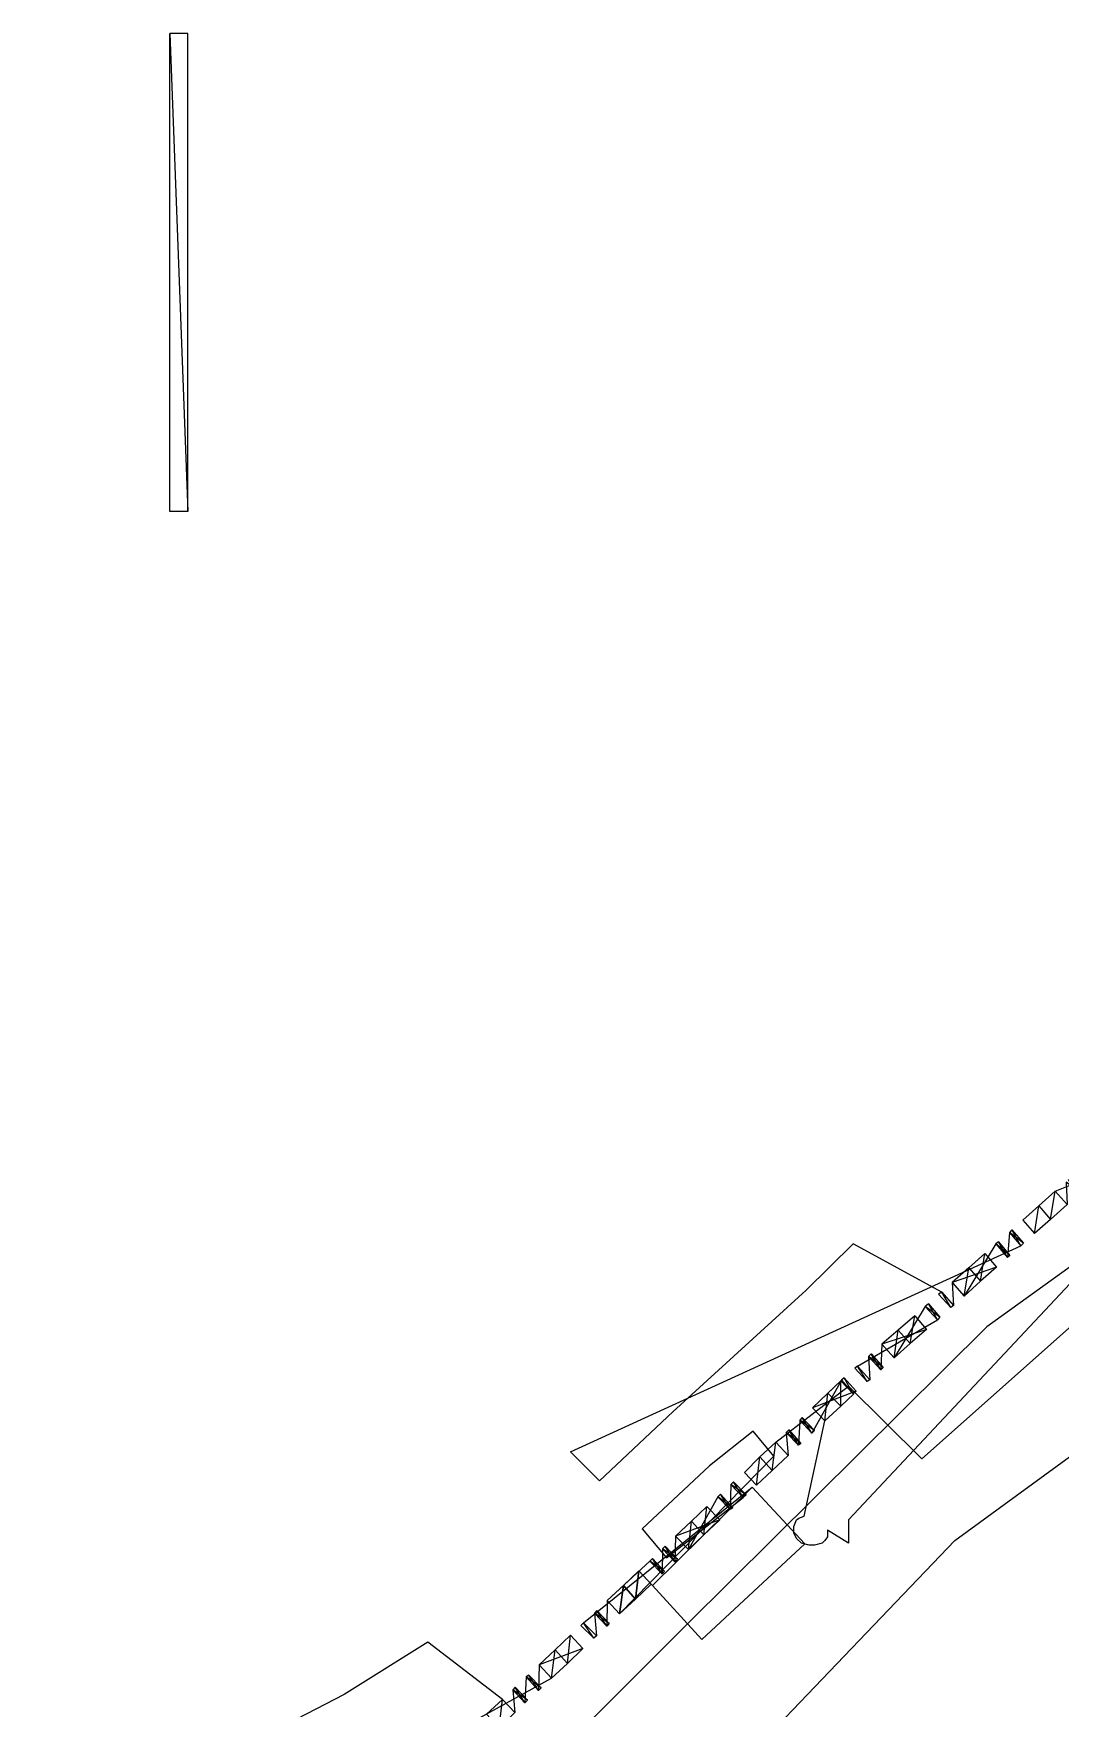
# Model space of a CAD drawing. Header units: metres. Extents: x 0 to 805, y 0 to 1107.
# Drawn here: x 249.7 to 351.1, y 660 to 825.3 of the extents above; entities that cross this region are included whole.
import ezdxf

# ---------------------------------------------------------------- set-up
doc = ezdxf.new("R2010")
doc.units = ezdxf.units.M
for name, color, linetype in [('GUIDES', 8, 'Continuous'), ('PLOTS_ORIGINAL', 3, 'Continuous'), ('ROADS', 7, 'Continuous')]:
    doc.layers.add(name, color=color, linetype=linetype)

msp = doc.modelspace()

# ---------------------------------------------------------------- linework, layer by layer
at = {"layer": 'GUIDES'}
for points in [[(264.98, 825.3), (263.2, 825.3), (264.98, 778.11), (264.98, 825.3)], [(263.2, 825.3), (264.98, 778.11), (263.2, 778.11), (263.2, 825.3)], [(348.99, 709.6), (350.13, 708.26), (350.58, 711.06), (348.99, 709.6)], [(350.13, 708.26), (350.58, 711.06), (351.78, 709.73), (350.13, 708.26)], [(347.4, 708.2), (348.54, 706.87), (348.99, 709.6), (347.4, 708.2)], [(348.54, 706.87), (348.99, 709.6), (350.13, 708.26), (348.54, 706.87)], [(344.73, 705.85), (345.88, 704.52), (344.99, 706.04), (344.73, 705.85)], [(345.88, 704.52), (344.99, 706.04), (346.13, 704.71), (345.88, 704.52)], [(346.07, 706.99), (347.21, 705.66), (346.32, 707.25), (346.07, 706.99)], [(347.21, 705.66), (346.32, 707.25), (347.46, 705.92), (347.21, 705.66)], [(342.07, 703.5), (343.21, 702.17), (343.65, 704.9), (342.07, 703.5)], [(343.21, 702.17), (343.65, 704.9), (344.8, 703.57), (343.21, 702.17)], [(340.42, 702.04), (341.62, 700.71), (342.07, 703.5), (340.42, 702.04)], [(341.62, 700.71), (342.07, 703.5), (343.21, 702.17), (341.62, 700.71)], [(339.08, 700.9), (340.29, 699.57), (339.4, 701.09), (339.08, 700.9)], [(340.29, 699.57), (339.4, 701.09), (340.54, 699.76), (340.29, 699.57)], [(337.75, 699.69), (338.96, 698.36), (338.07, 699.95), (337.75, 699.69)], [(338.96, 698.36), (338.07, 699.95), (339.21, 698.61), (338.96, 698.36)], [(335.08, 697.34), (336.29, 696.01), (336.73, 698.74), (335.08, 697.34)], [(336.29, 696.01), (336.73, 698.74), (337.88, 697.41), (336.29, 696.01)], [(333.49, 695.95), (334.7, 694.61), (335.08, 697.34), (333.49, 695.95)], [(334.7, 694.61), (335.08, 697.34), (336.29, 696.01), (334.7, 694.61)], [(332.16, 694.74), (333.37, 693.41), (332.42, 694.99), (332.16, 694.74)], [(333.37, 693.41), (332.42, 694.99), (333.62, 693.66), (333.37, 693.41)], [(329.49, 692.39), (330.64, 691.06), (329.75, 692.64), (329.49, 692.39)], [(330.64, 691.06), (329.75, 692.64), (330.95, 691.31), (330.64, 691.06)], [(330.83, 693.6), (332.03, 692.26), (331.08, 693.79), (330.83, 693.6)], [(332.03, 692.26), (331.08, 693.79), (332.29, 692.45), (332.03, 692.26)], [(326.64, 689.66), (327.84, 688.39), (328.16, 691.12), (326.64, 689.66)], [(327.84, 688.39), (328.16, 691.12), (329.43, 689.85), (327.84, 688.39)], [(328.16, 691.12), (329.43, 689.85), (329.43, 692.33), (328.16, 691.12)], [(329.43, 689.85), (329.43, 692.33), (330.7, 691.06), (329.43, 689.85)], [(325.37, 688.45), (326.57, 687.18), (325.62, 688.71), (325.37, 688.45)], [(326.57, 687.18), (325.62, 688.71), (326.83, 687.44), (326.57, 687.18)], [(321.43, 684.83), (322.64, 683.5), (323.02, 686.29), (321.43, 684.83)], [(322.64, 683.5), (323.02, 686.29), (324.22, 684.96), (322.64, 683.5)], [(324.03, 687.25), (325.24, 685.98), (324.29, 687.5), (324.03, 687.25)], [(325.24, 685.98), (324.29, 687.5), (325.49, 686.17), (325.24, 685.98)], [(319.91, 683.31), (321.11, 682.04), (321.43, 684.83), (319.91, 683.31)], [(321.11, 682.04), (321.43, 684.83), (322.64, 683.5), (321.11, 682.04)], [(317.3, 680.9), (318.51, 679.63), (317.56, 681.15), (317.3, 680.9)], [(318.51, 679.63), (317.56, 681.15), (318.76, 679.82), (318.51, 679.63)], [(318.57, 682.1), (319.78, 680.83), (318.83, 682.36), (318.57, 682.1)], [(319.78, 680.83), (318.83, 682.36), (320.1, 681.09), (319.78, 680.83)], [(314.7, 678.48), (315.91, 677.15), (316.22, 679.94), (314.7, 678.48)], [(315.91, 677.15), (316.22, 679.94), (317.49, 678.61), (315.91, 677.15)], [(313.11, 677.02), (314.38, 675.69), (314.7, 678.48), (313.11, 677.02)], [(314.38, 675.69), (314.7, 678.48), (315.91, 677.15), (314.38, 675.69)], [(310.57, 674.55), (311.78, 673.28), (310.83, 674.8), (310.57, 674.55)], [(311.78, 673.28), (310.83, 674.8), (312.03, 673.53), (311.78, 673.28)], [(311.84, 675.75), (313.05, 674.48), (312.1, 676.01), (311.84, 675.75)], [(313.05, 674.48), (312.1, 676.01), (313.3, 674.74), (313.05, 674.48)], [(307.97, 672.13), (309.17, 670.8), (309.49, 673.59), (307.97, 672.13)], [(309.17, 670.8), (309.49, 673.59), (310.7, 672.26), (309.17, 670.8)], [(306.38, 670.67), (307.59, 669.34), (307.97, 672.13), (306.38, 670.67)], [(307.59, 669.34), (307.97, 672.13), (309.17, 670.8), (307.59, 669.34)], [(305.11, 669.4), (306.32, 668.13), (305.36, 669.66), (305.11, 669.4)], [(306.32, 668.13), (305.36, 669.66), (306.57, 668.39), (306.32, 668.13)], [(303.78, 668.2), (305.05, 666.93), (304.03, 668.45), (303.78, 668.2)], [(305.05, 666.93), (304.03, 668.45), (305.3, 667.18), (305.05, 666.93)], [(301.24, 665.78), (302.44, 664.45), (302.76, 667.24), (301.24, 665.78)], [(302.44, 664.45), (302.76, 667.24), (303.97, 665.91), (302.44, 664.45)], [(299.65, 664.32), (300.86, 662.99), (301.24, 665.78), (299.65, 664.32)], [(300.86, 662.99), (301.24, 665.78), (302.44, 664.45), (300.86, 662.99)], [(298.38, 663.12), (299.59, 661.78), (298.63, 663.31), (298.38, 663.12)], [(299.59, 661.78), (298.63, 663.31), (299.84, 662.04), (299.59, 661.78)], [(297.05, 661.85), (298.25, 660.58), (297.3, 662.1), (297.05, 661.85)], [(298.25, 660.58), (297.3, 662.1), (298.51, 660.83), (298.25, 660.58)], [(294.44, 659.43), (295.71, 658.1), (296.03, 660.89), (294.44, 659.43)], [(295.71, 658.1), (296.03, 660.89), (297.24, 659.62), (295.71, 658.1)]]:
    msp.add_lwpolyline(points, close=True, dxfattribs=at)
at = {"layer": 'PLOTS_ORIGINAL'}
msp.add_lwpolyline([(320.67, 681.85), (325.87, 676.26), (315.71, 666.8), (310.83, 672.13), (320.67, 681.85)], close=True, dxfattribs=at)
at = {"layer": 'ROADS'}
for points in [[(264.98, 825.3), (263.2, 825.3), (264.98, 778.11), (263.2, 778.11)], [(405.25, 758.62), (330.19, 678.61), (330.19, 676.32), (328.1, 677.59), (328.1, 676.96), (327.84, 676.58), (327.59, 676.32), (326.83, 676.13), (326.32, 676.13), (325.56, 676.32), (325.05, 676.77), (324.8, 677.34), (324.8, 677.98), (325.05, 678.61), (325.3, 678.8), (325.81, 678.99), (327.84, 688.39), (328.16, 691.12), (329.43, 689.85), (329.43, 692.33), (330.64, 691.06), (329.75, 692.64), (330.95, 691.31), (326.64, 689.66), (329.49, 692.39), (326.57, 687.18), (325.62, 688.71), (326.83, 687.44), (325.37, 688.45), (325.24, 685.98), (324.29, 687.5), (325.49, 686.17), (324.03, 687.25), (324.22, 684.96)], [(371.34, 717.47), (343.85, 697.66), (314.25, 668.32), (273.17, 627.24)], [(319.91, 683.31), (321.11, 682.04), (321.43, 684.83), (322.64, 683.5), (323.02, 686.29), (330.19, 691.82), (337.43, 684.64), (372.61, 715.88)], [(347.4, 708.2), (348.54, 706.87), (348.99, 709.6), (350.13, 708.26), (350.58, 711.06), (355.53, 713.03), (355.91, 715.76), (357.12, 714.42), (357.5, 717.15), (358.7, 715.82), (354.32, 714.36), (354.2, 711.82), (353.24, 713.41), (354.45, 712.07), (352.99, 713.15), (352.86, 710.61), (351.91, 712.2), (353.12, 710.87), (351.66, 711.95), (351.78, 709.73)], [(339.08, 700.9), (340.29, 699.57), (339.4, 701.09), (330.64, 705.85), (326, 701.28), (312.86, 689.28), (305.62, 682.48), (302.76, 685.34), (347.21, 705.66), (346.32, 707.25), (347.46, 705.92), (346.07, 706.99), (345.88, 704.52), (344.99, 706.04), (346.13, 704.71), (344.73, 705.85), (341.62, 700.71), (342.07, 703.5), (343.21, 702.17), (343.65, 704.9), (344.8, 703.57), (340.42, 702.04), (340.54, 699.76)], [(370.2, 584.88), (338.89, 570.03), (328.03, 572.63), (323.27, 577.71), (317.3, 591.74), (311.65, 608.32), (298.95, 632), (314.51, 649.21), (340.67, 676.58), (380.74, 705.79)], [(330.83, 693.6), (332.03, 692.26), (331.08, 693.79), (338.96, 698.36), (338.07, 699.95), (339.21, 698.61), (337.75, 699.69), (334.7, 694.61), (335.08, 697.34), (336.29, 696.01), (336.73, 698.74), (337.88, 697.41), (333.49, 695.95), (333.37, 693.41), (332.42, 694.99), (333.62, 693.66), (332.16, 694.74), (332.29, 692.45)], [(303.78, 668.2), (305.05, 666.93), (304.03, 668.45), (320.67, 681.85), (325.87, 676.26), (315.71, 666.8), (310.83, 672.13), (309.49, 673.59), (309.17, 670.8), (307.97, 672.13), (307.59, 669.34), (322.83, 684.9), (320.79, 687.37), (316.48, 683.94), (309.81, 677.72), (312.22, 674.86), (319.78, 680.83), (318.83, 682.36), (320.1, 681.09), (318.57, 682.1), (318.51, 679.63), (317.56, 681.15), (318.76, 679.82), (317.3, 680.9), (314.38, 675.69), (314.7, 678.48), (315.91, 677.15), (316.22, 679.94), (317.49, 678.61), (313.11, 677.02), (313.05, 674.48), (312.1, 676.01), (313.3, 674.74), (311.84, 675.75), (311.78, 673.28), (310.83, 674.8), (312.03, 673.53), (310.57, 674.55), (306.38, 670.67), (306.32, 668.13), (305.36, 669.66), (306.57, 668.39), (305.11, 669.4), (305.3, 667.18)], [(249.74, 634.8), (300.86, 662.99), (301.24, 665.78), (302.44, 664.45), (302.76, 667.24), (303.97, 665.91), (299.65, 664.32), (299.59, 661.78), (298.63, 663.31), (299.84, 662.04), (298.38, 663.12), (298.25, 660.58), (297.3, 662.1), (298.51, 660.83), (297.05, 661.85), (297.24, 659.62)], [(295.71, 658.1), (296.03, 660.89), (288.66, 666.55), (280.41, 661.4), (271.96, 657.02)]]:
    msp.add_lwpolyline(points, dxfattribs=at)

doc.saveas('drawing.dxf')
